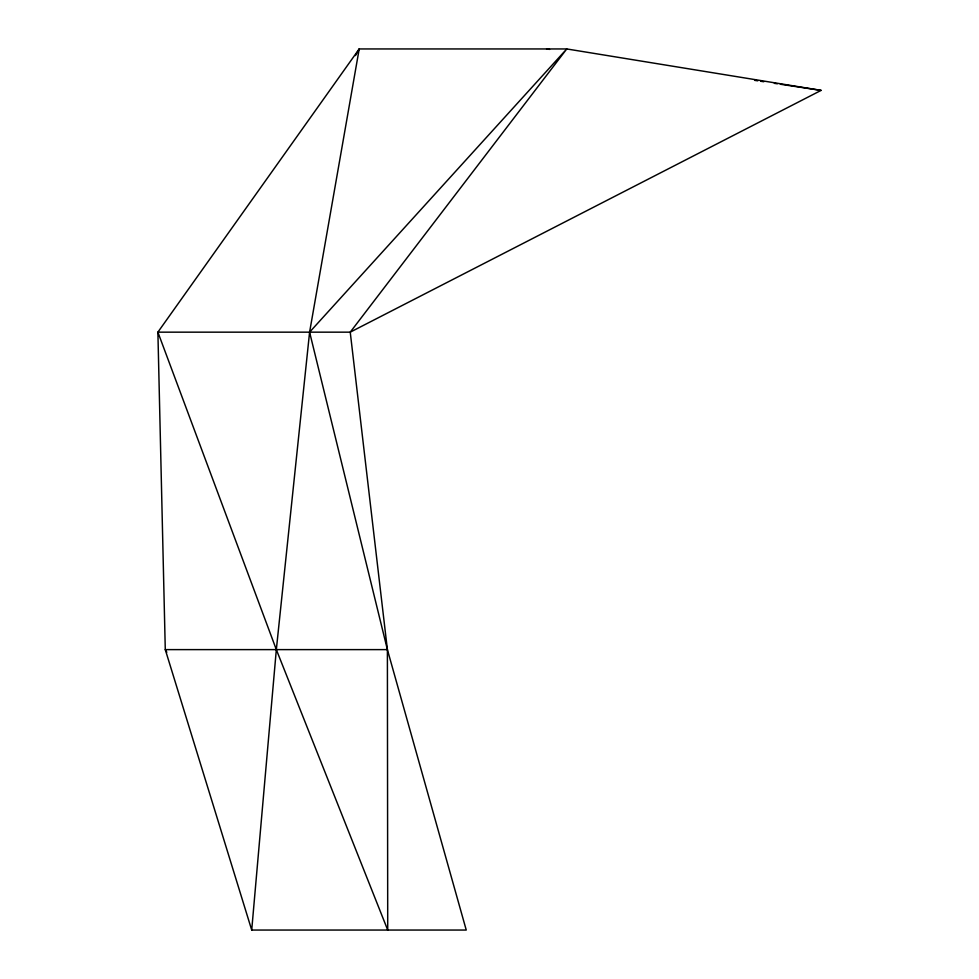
<?xml version="1.0" encoding="UTF-8"?>
<svg xmlns="http://www.w3.org/2000/svg" width="979" height="979" viewBox="0 0 979 979"><rect width="100%" height="100%" fill="white"/><g stroke="black" fill="none" stroke-linecap="round" stroke-linejoin="round"><path stroke-width="1.47" d="M251.713 930.05L276.335 649.615L309.597 332.162L359.207 48.95L566.768 48.95L821.112 90.386L350.237 332.162L157.888 332.162L165.28 649.615L251.713 930.05L466.249 930.05L387.39 649.615L309.597 332.162L566.768 48.95L350.237 332.162L387.39 649.615L387.721 930.05L276.335 649.615L157.888 332.162L359.207 48.95L355.438 55.595M387.39 649.615L165.28 649.615L166.834 652.259M546.563 48.95L549.574 49.403M754.736 80.376L757.746 80.829M760.769 81.281L763.779 81.734M774.34 83.337L777.363 83.79M780.373 84.243L821.112 90.386"/></g></svg>
